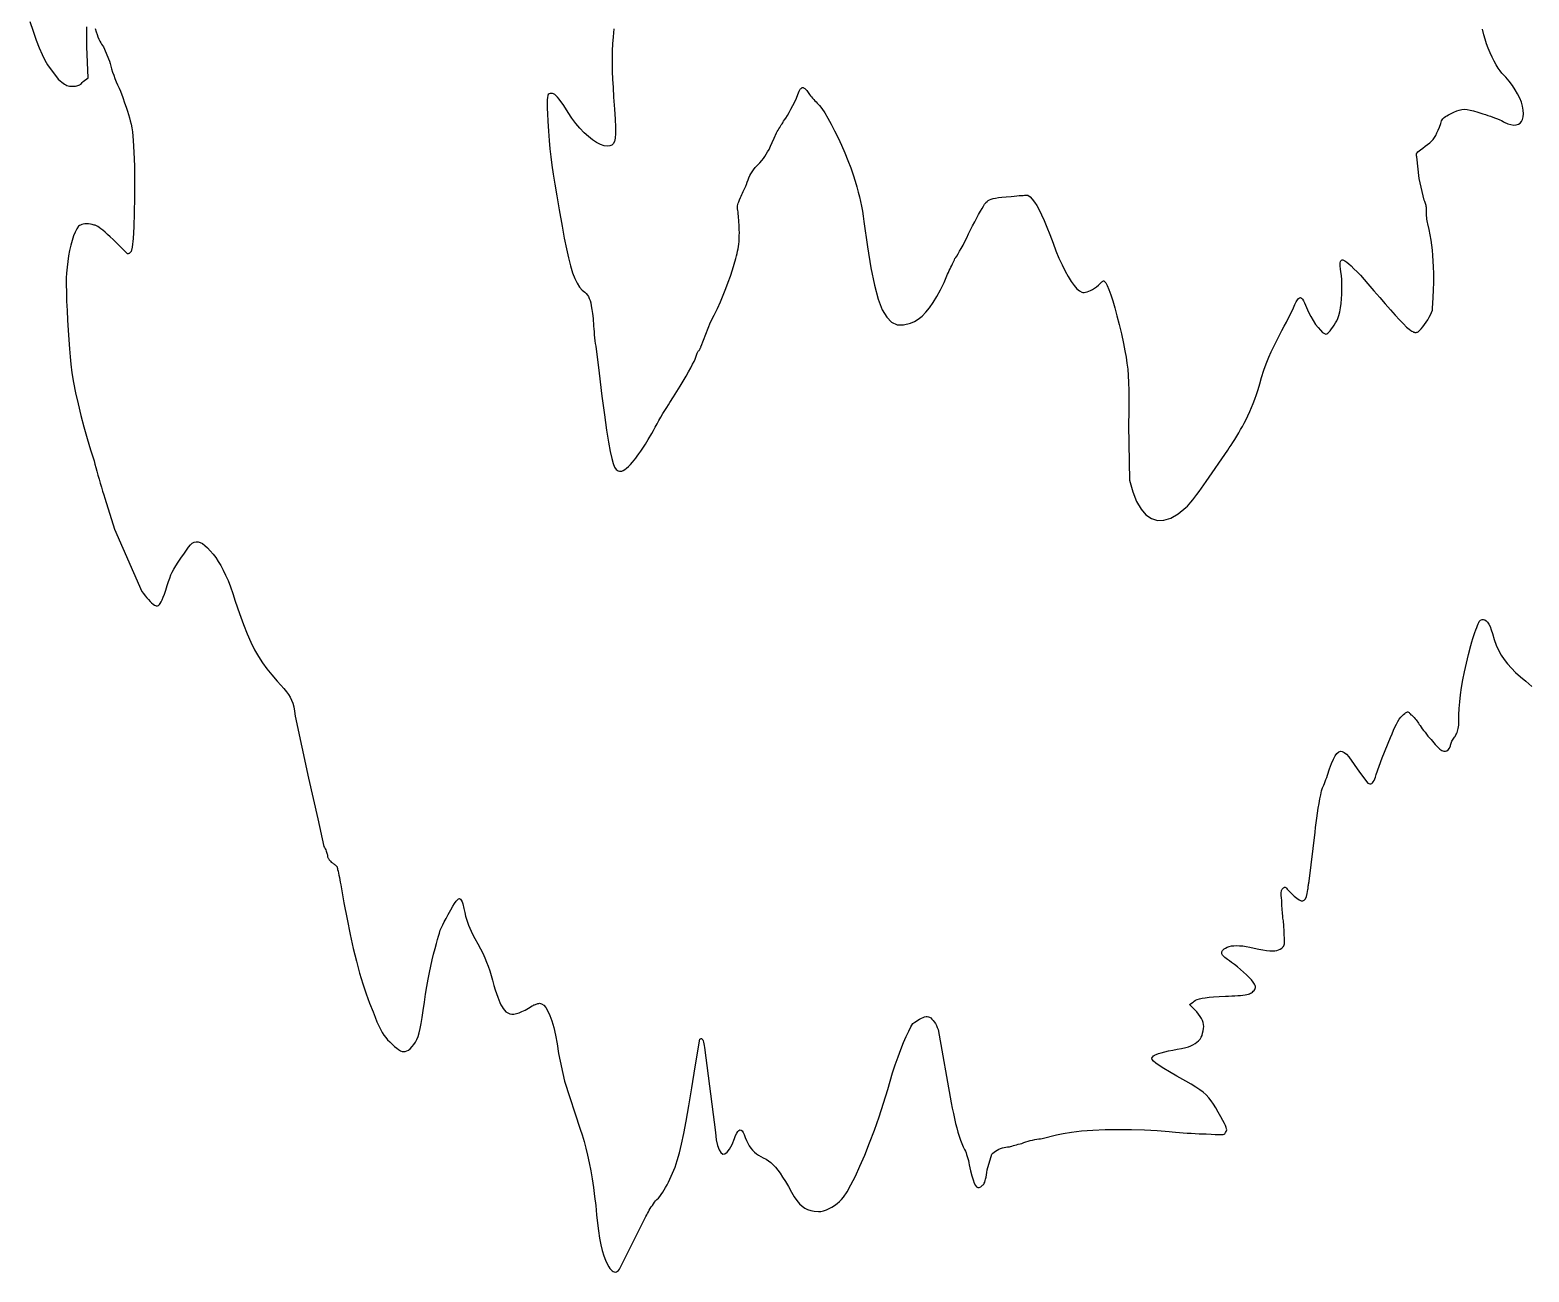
# Model space of a CAD drawing. Extents: x 0.1 to 12, y 0.1 to 13.2.
# Drawn here: x 2.233 to 5.993, y 0.14 to 3.255 of the extents above; entities that cross this region are included whole.
import ezdxf

# ---------------------------------------------------------------- set-up
doc = ezdxf.new("R2010")
doc.units = 0
doc.layers.get('0').update_dxf_attribs({"color": 5, "linetype": 'CONTINUOUS'})
doc.layers.add('1', color=1, linetype='CONTINUOUS')

msp = doc.modelspace()

# ---------------------------------------------------------------- linework, layer by layer
at = {"linetype": 'CONTINUOUS'}
for points in [[(2.2326, 3.2769), (2.2406, 3.2523), (2.2484, 3.2301), (2.2558, 3.2106), (2.263, 3.1937), (2.2698, 3.1795), (2.2763, 3.1682), (2.3033, 3.1321), (2.3083, 3.128), (2.3125, 3.1245), (2.3162, 3.1216), (2.3194, 3.1193), (2.3224, 3.1175), (2.3254, 3.1161), (2.3283, 3.1152), (2.3316, 3.1145), (2.3352, 3.1142), (2.3393, 3.1141), (2.3435, 3.1142), (2.347, 3.1145), (2.3501, 3.115), (2.3527, 3.1157), (2.3551, 3.1167), (2.3573, 3.118), (2.3594, 3.1196), (2.3615, 3.1214), (2.3638, 3.1236), (2.3664, 3.1261), (2.3784, 3.1351), (2.3754, 3.2132), (2.3754, 3.2336), (2.3754, 3.2502), (2.3755, 3.2632)], [(2.396, 3.2587), (2.3985, 3.251), (2.4009, 3.2441), (2.4032, 3.2379), (2.4054, 3.2324), (2.4077, 3.2275), (2.41, 3.2232), (2.4123, 3.2194), (2.4148, 3.2161), (2.4174, 3.2132), (2.4324, 3.1772), (2.4336, 3.1713), (2.4352, 3.1648), (2.4373, 3.1576), (2.4398, 3.1499), (2.4426, 3.1419), (2.4456, 3.1337), (2.4489, 3.1255), (2.4523, 3.1174), (2.4559, 3.1096), (2.4595, 3.1021), (2.4653, 3.0863), (2.4701, 3.073), (2.4741, 3.0617), (2.4774, 3.0519), (2.4801, 3.0432), (2.4824, 3.0351), (2.4843, 3.0272), (2.4861, 3.019), (2.4878, 3.0101), (2.4895, 3), (2.4918, 2.9782), (2.4935, 2.9486), (2.4945, 2.9134), (2.4949, 2.8748), (2.4947, 2.8352), (2.494, 2.7968), (2.4928, 2.7617), (2.4911, 2.7324), (2.489, 2.7109), (2.4865, 2.6997), (2.4856, 2.6988), (2.4847, 2.6979), (2.4838, 2.6971), (2.4829, 2.6963), (2.482, 2.6956), (2.4811, 2.6949), (2.4802, 2.6944), (2.4793, 2.694), (2.4784, 2.6938), (2.4775, 2.6937), (2.4414, 2.7297), (2.4338, 2.7366), (2.4269, 2.7427), (2.4209, 2.7481), (2.4154, 2.7528), (2.4107, 2.7568), (2.4064, 2.76), (2.4026, 2.7625), (2.3993, 2.7643), (2.3962, 2.7654), (2.3934, 2.7658), (2.3888, 2.7673), (2.3841, 2.7683), (2.3795, 2.7689), (2.3749, 2.769), (2.3705, 2.7688), (2.3664, 2.7681), (2.3626, 2.7672), (2.3593, 2.766), (2.3565, 2.7645), (2.3544, 2.7628), (2.35, 2.7564), (2.3457, 2.7483), (2.3418, 2.7386), (2.3382, 2.7276), (2.3348, 2.7155), (2.3319, 2.7024), (2.3293, 2.6887), (2.3272, 2.6745), (2.3255, 2.6601), (2.3243, 2.6456), (2.3237, 2.6334), (2.3235, 2.6172), (2.3238, 2.5976), (2.3245, 2.5755), (2.3255, 2.5518), (2.3267, 2.5272), (2.3282, 2.5024), (2.3298, 2.4783), (2.3315, 2.4558), (2.3333, 2.4354), (2.3349, 2.4167), (2.3378, 2.395), (2.342, 2.3709), (2.3471, 2.3448), (2.3532, 2.3172), (2.3601, 2.2886), (2.3677, 2.2595), (2.3759, 2.2305), (2.3845, 2.2018), (2.3934, 2.1742), (2.3954, 2.1665), (2.3977, 2.1579), (2.4002, 2.1486), (2.4029, 2.1388), (2.4058, 2.1288), (2.4087, 2.1186), (2.4117, 2.1086), (2.4147, 2.0988), (2.4176, 2.0896), (2.4204, 2.0811), (2.4444, 2.003), (2.5135, 1.8469), (2.5173, 1.8415), (2.5213, 1.8362), (2.5255, 1.8311), (2.5297, 1.8264), (2.5338, 1.8221), (2.5377, 1.8183), (2.5414, 1.8152), (2.5446, 1.8128), (2.5474, 1.8113), (2.5495, 1.8108), (2.5522, 1.8111), (2.5547, 1.8121), (2.5571, 1.8139), (2.5595, 1.8167), (2.5619, 1.8206), (2.5645, 1.8257), (2.5671, 1.8323), (2.57, 1.8404), (2.5731, 1.8502), (2.5766, 1.8619), (2.58, 1.8719), (2.5831, 1.8805), (2.5862, 1.8883), (2.5896, 1.8957), (2.5935, 1.9031), (2.5982, 1.9112), (2.604, 1.9202), (2.6112, 1.9307), (2.62, 1.9431), (2.6306, 1.958), (2.6351, 1.9635), (2.6397, 1.9677), (2.6444, 1.9704), (2.6492, 1.9716), (2.6543, 1.9715), (2.6596, 1.9699), (2.6652, 1.9668), (2.6713, 1.9623), (2.6777, 1.9563), (2.6847, 1.9489), (2.6917, 1.9406), (2.6984, 1.9318), (2.7049, 1.9223), (2.7112, 1.9119), (2.7173, 1.9005), (2.7234, 1.888), (2.7294, 1.8741), (2.7354, 1.8587), (2.7415, 1.8417), (2.7477, 1.8228), (2.7582, 1.7916), (2.7679, 1.7644), (2.7773, 1.7406), (2.7865, 1.7196), (2.7958, 1.7008), (2.8055, 1.6838), (2.8158, 1.6679), (2.8269, 1.6526), (2.8392, 1.6374), (2.8529, 1.6216), (2.862, 1.6116), (2.8697, 1.6031), (2.876, 1.5954), (2.8813, 1.5884), (2.8855, 1.5815), (2.889, 1.5743), (2.8918, 1.5664), (2.8941, 1.5574), (2.8961, 1.547), (2.8979, 1.5345), (2.9309, 1.3784), (2.955, 1.2763), (2.97, 1.2072), (2.9717, 1.2044), (2.9732, 1.2015), (2.9746, 1.1986), (2.9757, 1.1957), (2.9767, 1.1929), (2.9775, 1.1903), (2.9782, 1.188), (2.9786, 1.186), (2.9789, 1.1843), (2.979, 1.1832), (2.9791, 1.1822), (2.9793, 1.181), (2.9798, 1.1798), (2.9804, 1.1783), (2.9812, 1.1768), (2.9822, 1.1752), (2.9834, 1.1735), (2.9847, 1.1718), (2.9863, 1.17), (2.988, 1.1682), (2.9898, 1.1672), (2.9916, 1.1661), (2.9933, 1.1648), (2.995, 1.1635), (2.9966, 1.1622), (2.9981, 1.1608), (2.9996, 1.1595), (3.0009, 1.1583), (3.002, 1.1571), (3.003, 1.1562), (3.0032, 1.1547), (3.0036, 1.1523), (3.0044, 1.1491), (3.0053, 1.1451), (3.0064, 1.1404), (3.0075, 1.1352), (3.0087, 1.1295), (3.0099, 1.1236), (3.011, 1.1174), (3.012, 1.1111), (3.02, 1.0661), (3.0279, 1.0247), (3.0358, 0.9865), (3.0436, 0.9515), (3.0514, 0.9193), (3.0594, 0.8897), (3.0674, 0.8625), (3.0757, 0.8374), (3.0843, 0.8143), (3.0931, 0.7928), (3.0983, 0.7793), (3.103, 0.7676), (3.1074, 0.7575), (3.1117, 0.7487), (3.116, 0.741), (3.1203, 0.7342), (3.1249, 0.7281), (3.1298, 0.7225), (3.1352, 0.7171), (3.1411, 0.7117), (3.1471, 0.7059), (3.1525, 0.7012), (3.1573, 0.6976), (3.1618, 0.6949), (3.1659, 0.6933), (3.1699, 0.6927), (3.1738, 0.693), (3.1778, 0.6943), (3.1818, 0.6966), (3.1862, 0.6997), (3.1913, 0.7051), (3.1957, 0.7106), (3.1996, 0.7165), (3.203, 0.7231), (3.2061, 0.7309), (3.2089, 0.7399), (3.2115, 0.7506), (3.214, 0.7633), (3.2166, 0.7783), (3.2192, 0.7958), (3.222, 0.8169), (3.225, 0.8369), (3.2281, 0.856), (3.2313, 0.874), (3.2346, 0.8911), (3.238, 0.9074), (3.2415, 0.9227), (3.2451, 0.9373), (3.2487, 0.951), (3.2523, 0.964), (3.2548, 0.9739), (3.2572, 0.9825), (3.2595, 0.9901), (3.2619, 0.997), (3.2646, 1.0037), (3.2678, 1.0107), (3.2716, 1.0182), (3.2762, 1.0266), (3.2817, 1.0365), (3.2883, 1.048), (3.2934, 1.0571), (3.2978, 1.0643), (3.3016, 1.0698), (3.3049, 1.0737), (3.3078, 1.0758), (3.3103, 1.0764), (3.3126, 1.0753), (3.3146, 1.0727), (3.3165, 1.0686), (3.3183, 1.0631), (3.3209, 1.0514), (3.3232, 1.0413), (3.3254, 1.0325), (3.3276, 1.0246), (3.33, 1.0173), (3.3326, 1.0101), (3.3356, 1.0027), (3.3392, 0.9948), (3.3434, 0.986), (3.3483, 0.976), (3.3559, 0.963), (3.3626, 0.9508), (3.3684, 0.9393), (3.3735, 0.9283), (3.378, 0.9174), (3.3821, 0.9066), (3.3858, 0.8955), (3.3894, 0.884), (3.3929, 0.8719), (3.3964, 0.8589), (3.3998, 0.8479), (3.403, 0.8381), (3.4059, 0.8296), (3.4087, 0.8222), (3.4114, 0.8157), (3.4141, 0.81), (3.4169, 0.805), (3.4198, 0.8005), (3.423, 0.7965), (3.4264, 0.7928), (3.431, 0.7897), (3.4359, 0.7877), (3.4411, 0.7868), (3.4466, 0.7868), (3.4527, 0.7879), (3.4593, 0.79), (3.4665, 0.793), (3.4744, 0.797), (3.483, 0.802), (3.4925, 0.8078), (3.4944, 0.8087), (3.4964, 0.8096), (3.4985, 0.8104), (3.5006, 0.8112), (3.5026, 0.8119), (3.5046, 0.8126), (3.5064, 0.8131), (3.5081, 0.8135), (3.5094, 0.8137), (3.5105, 0.8138), (3.5159, 0.8126), (3.5213, 0.8091), (3.5266, 0.803), (3.5318, 0.7945), (3.5368, 0.7834), (3.5417, 0.7697), (3.5463, 0.7533), (3.5507, 0.7342), (3.5548, 0.7124), (3.5586, 0.6877), (3.5736, 0.6186), (3.6126, 0.4985), (3.6178, 0.4835), (3.6227, 0.4676), (3.6273, 0.4505), (3.6315, 0.4326), (3.6355, 0.4137), (3.6392, 0.3938), (3.6427, 0.3732), (3.6459, 0.3517), (3.6489, 0.3294), (3.6517, 0.3063), (3.6536, 0.2836), (3.6559, 0.2624), (3.6586, 0.2428), (3.6616, 0.2247), (3.6648, 0.2083), (3.6683, 0.1937), (3.6721, 0.1807), (3.6761, 0.1697), (3.6803, 0.1604), (3.6847, 0.1532), (3.6874, 0.149), (3.6901, 0.1456), (3.6928, 0.143), (3.6955, 0.1411), (3.6982, 0.14), (3.7009, 0.1398), (3.7036, 0.1403), (3.7063, 0.1417), (3.709, 0.144), (3.7117, 0.1471), (3.7778, 0.2793), (3.7797, 0.283), (3.7817, 0.2868), (3.7839, 0.2907), (3.7862, 0.2948), (3.7887, 0.2988), (3.7912, 0.3029), (3.7938, 0.3069), (3.7964, 0.3108), (3.7991, 0.3146), (3.8018, 0.3183), (3.8054, 0.3214), (3.809, 0.3251), (3.8126, 0.3294), (3.8162, 0.3343), (3.8198, 0.3397), (3.8234, 0.3456), (3.827, 0.3518), (3.8306, 0.3584), (3.8342, 0.3653), (3.8378, 0.3724), (3.8446, 0.3875), (3.8507, 0.4029), (3.8564, 0.4195), (3.8618, 0.4384), (3.8671, 0.4606), (3.8727, 0.487), (3.8786, 0.5186), (3.8851, 0.5564), (3.8925, 0.6014), (3.9009, 0.6546), (3.9129, 0.7237), (3.9146, 0.7251), (3.9162, 0.7256), (3.9176, 0.7252), (3.9189, 0.7241), (3.92, 0.7222), (3.9211, 0.7196), (3.9221, 0.7163), (3.9231, 0.7124), (3.924, 0.7078), (3.9249, 0.7027), (3.952, 0.4895), (3.9542, 0.4715), (3.9572, 0.4571), (3.961, 0.4463), (3.9654, 0.4392), (3.9703, 0.4358), (3.9757, 0.4361), (3.9815, 0.4401), (3.9875, 0.4478), (3.9937, 0.4593), (4, 0.4745), (4.0027, 0.4819), (4.0054, 0.4878), (4.0081, 0.4921), (4.0108, 0.495), (4.0135, 0.4963), (4.0162, 0.4959), (4.0189, 0.4939), (4.0216, 0.4901), (4.0243, 0.4847), (4.027, 0.4775), (4.0299, 0.4697), (4.0332, 0.4627), (4.0368, 0.4562), (4.0407, 0.4504), (4.045, 0.4452), (4.0497, 0.4405), (4.0548, 0.4363), (4.0602, 0.4326), (4.0659, 0.4293), (4.0721, 0.4264), (4.0789, 0.4227), (4.0853, 0.4186), (4.0912, 0.4141), (4.0969, 0.4088), (4.1025, 0.4028), (4.1082, 0.3957), (4.1141, 0.3875), (4.1205, 0.378), (4.1274, 0.367), (4.1351, 0.3543), (4.1428, 0.3403), (4.1499, 0.3285), (4.1565, 0.3188), (4.1629, 0.311), (4.1693, 0.3048), (4.176, 0.3001), (4.1832, 0.2966), (4.1912, 0.2941), (4.2001, 0.2924), (4.2102, 0.2913), (4.2167, 0.2918), (4.2234, 0.2933), (4.2303, 0.2957), (4.2372, 0.2988), (4.244, 0.3026), (4.2506, 0.3069), (4.257, 0.3116), (4.263, 0.3167), (4.2684, 0.3219), (4.2733, 0.3273), (4.2821, 0.3406), (4.292, 0.3583), (4.303, 0.38), (4.3145, 0.4052), (4.3266, 0.4332), (4.3388, 0.4635), (4.3509, 0.4957), (4.3627, 0.5291), (4.374, 0.5633), (4.3844, 0.5976), (4.3901, 0.6184), (4.3964, 0.6393), (4.4031, 0.6598), (4.41, 0.6795), (4.417, 0.6982), (4.4239, 0.7154), (4.4306, 0.7309), (4.4368, 0.7441), (4.4425, 0.7549), (4.4474, 0.7628), (4.4497, 0.7647), (4.4526, 0.7669), (4.4562, 0.7693), (4.4601, 0.7717), (4.4643, 0.774), (4.4686, 0.7762), (4.4729, 0.778), (4.4768, 0.7795), (4.4805, 0.7804), (4.4835, 0.7808), (4.4863, 0.7803), (4.4892, 0.7791), (4.4922, 0.7771), (4.4952, 0.7743), (4.4981, 0.771), (4.501, 0.7672), (4.5037, 0.7628), (4.5063, 0.7581), (4.5085, 0.753), (4.5105, 0.7478), (4.5435, 0.5646), (4.5462, 0.5505), (4.549, 0.5372), (4.5517, 0.5245), (4.5545, 0.5125), (4.5574, 0.5011), (4.5604, 0.4904), (4.5635, 0.4803), (4.5667, 0.4708), (4.5701, 0.4618), (4.5736, 0.4535), (4.5754, 0.4505), (4.5771, 0.447), (4.5789, 0.4432), (4.5806, 0.4389), (4.5822, 0.4343), (4.5837, 0.4295), (4.5852, 0.4244), (4.5865, 0.4192), (4.5876, 0.4138), (4.5886, 0.4084), (4.592, 0.3934), (4.5952, 0.3809), (4.5982, 0.3707), (4.6011, 0.3628), (4.604, 0.357), (4.607, 0.3533), (4.6101, 0.3515), (4.6136, 0.3517), (4.6174, 0.3537), (4.6216, 0.3574), (4.6233, 0.3585), (4.6249, 0.3603), (4.6263, 0.3626), (4.6276, 0.3655), (4.6288, 0.369), (4.6298, 0.3731), (4.6308, 0.3779), (4.6318, 0.3834), (4.6327, 0.3896), (4.6336, 0.3964), (4.6456, 0.4354), (4.6479, 0.4381), (4.6509, 0.4408), (4.6545, 0.4433), (4.6585, 0.4457), (4.6629, 0.4478), (4.6675, 0.4497), (4.6721, 0.4513), (4.6766, 0.4524), (4.6808, 0.4532), (4.6847, 0.4535), (4.6867, 0.4536), (4.6893, 0.4541), (4.6923, 0.4548), (4.6956, 0.4558), (4.6993, 0.4568), (4.7033, 0.458), (4.7074, 0.4592), (4.7118, 0.4604), (4.7162, 0.4615), (4.7207, 0.4625), (4.7255, 0.4643), (4.7306, 0.466), (4.7361, 0.4677), (4.7417, 0.4693), (4.7474, 0.4707), (4.7529, 0.472), (4.7583, 0.473), (4.7633, 0.4738), (4.7678, 0.4743), (4.7718, 0.4745), (4.8078, 0.4835), (4.8241, 0.4876), (4.8452, 0.491), (4.8705, 0.4938), (4.899, 0.4957), (4.9298, 0.497), (4.9622, 0.4975), (4.9953, 0.4974), (5.0282, 0.4965), (5.0601, 0.4948), (5.0901, 0.4925), (5.0978, 0.4916), (5.1064, 0.4907), (5.1157, 0.4899), (5.1254, 0.4891), (5.1355, 0.4884), (5.1457, 0.4877), (5.1557, 0.4872), (5.1654, 0.4868), (5.1747, 0.4866), (5.1832, 0.4865), (5.1954, 0.4857), (5.2052, 0.4851), (5.2129, 0.4847), (5.2187, 0.4845), (5.223, 0.4846), (5.226, 0.485), (5.228, 0.4856), (5.2294, 0.4866), (5.2304, 0.4879), (5.2312, 0.4895), (5.2328, 0.492), (5.234, 0.4942), (5.2345, 0.4965), (5.2344, 0.4992), (5.2335, 0.5026), (5.2317, 0.507), (5.2288, 0.5127), (5.2249, 0.52), (5.2197, 0.5291), (5.2132, 0.5405), (5.2071, 0.5515), (5.2013, 0.5611), (5.1955, 0.5695), (5.1894, 0.5771), (5.1828, 0.5841), (5.1754, 0.5907), (5.1669, 0.5972), (5.157, 0.6039), (5.1455, 0.6109), (5.1321, 0.6186), (5.1098, 0.6311), (5.0914, 0.6416), (5.0766, 0.6504), (5.0651, 0.6577), (5.0567, 0.6637), (5.0511, 0.6686), (5.0479, 0.6726), (5.0471, 0.676), (5.0482, 0.6789), (5.0511, 0.6817), (5.0531, 0.6836), (5.0572, 0.6856), (5.0631, 0.6877), (5.0705, 0.6899), (5.0792, 0.6922), (5.0889, 0.6944), (5.0993, 0.6966), (5.1101, 0.6988), (5.1212, 0.7008), (5.1321, 0.7027), (5.1383, 0.7047), (5.1443, 0.707), (5.1499, 0.7097), (5.1551, 0.7128), (5.1599, 0.7162), (5.1641, 0.72), (5.1677, 0.7241), (5.1707, 0.7287), (5.1728, 0.7335), (5.1742, 0.7387), (5.1757, 0.7448), (5.1767, 0.7504), (5.177, 0.7557), (5.1767, 0.7608), (5.1757, 0.7658), (5.174, 0.7707), (5.1715, 0.7758), (5.1682, 0.7811), (5.1641, 0.7867), (5.1592, 0.7928), (5.1411, 0.8108), (5.1502, 0.8168), (5.1531, 0.8194), (5.1566, 0.8216), (5.1608, 0.8235), (5.1662, 0.8251), (5.1727, 0.8266), (5.1806, 0.8278), (5.1903, 0.829), (5.2017, 0.83), (5.2153, 0.8309), (5.2312, 0.8318), (5.2393, 0.8319), (5.2473, 0.8322), (5.255, 0.8326), (5.2623, 0.8331), (5.2691, 0.8337), (5.2753, 0.8344), (5.2808, 0.8352), (5.2853, 0.8361), (5.2889, 0.8369), (5.2913, 0.8378), (5.294, 0.8389), (5.2966, 0.8403), (5.2991, 0.842), (5.3013, 0.8439), (5.3033, 0.8461), (5.3049, 0.8484), (5.3061, 0.8509), (5.3068, 0.8535), (5.3069, 0.8562), (5.3063, 0.8589), (5.3045, 0.8622), (5.3012, 0.8668), (5.2965, 0.8723), (5.2908, 0.8785), (5.2842, 0.8851), (5.2769, 0.8919), (5.2693, 0.8987), (5.2614, 0.9051), (5.2537, 0.9109), (5.2462, 0.9159), (5.2412, 0.9201), (5.2368, 0.9236), (5.2331, 0.9266), (5.23, 0.9291), (5.2275, 0.9313), (5.2255, 0.9332), (5.224, 0.9349), (5.223, 0.9366), (5.2224, 0.9382), (5.2222, 0.9399), (5.2223, 0.9416), (5.2226, 0.9432), (5.223, 0.9446), (5.2237, 0.9459), (5.2245, 0.9471), (5.2255, 0.9482), (5.2266, 0.9492), (5.228, 0.9501), (5.2295, 0.9511), (5.2312, 0.9519), (5.2359, 0.9544), (5.241, 0.9563), (5.2466, 0.9576), (5.2527, 0.9584), (5.2594, 0.9587), (5.2667, 0.9584), (5.2747, 0.9576), (5.2834, 0.9563), (5.2929, 0.9544), (5.3033, 0.9519), (5.3151, 0.9495), (5.3255, 0.9476), (5.3345, 0.9463), (5.3423, 0.9455), (5.3491, 0.9452), (5.355, 0.9455), (5.3601, 0.9463), (5.3646, 0.9476), (5.3686, 0.9495), (5.3724, 0.9519), (5.3741, 0.9536), (5.3756, 0.9551), (5.3769, 0.9566), (5.378, 0.9584), (5.3788, 0.9606), (5.3793, 0.9634), (5.3795, 0.9671), (5.3795, 0.9717), (5.3791, 0.9777), (5.3784, 0.985), (5.3784, 0.9896), (5.3784, 0.9943), (5.3783, 0.999), (5.3782, 1.0037), (5.378, 1.0083), (5.3777, 1.0127), (5.3773, 1.0168), (5.3768, 1.0206), (5.3762, 1.0241), (5.3754, 1.027), (5.3753, 1.0301), (5.3751, 1.0337), (5.3747, 1.0379), (5.3743, 1.0425), (5.3739, 1.0473), (5.3734, 1.0523), (5.373, 1.0574), (5.3727, 1.0625), (5.3725, 1.0674), (5.3724, 1.0721), (5.3716, 1.0787), (5.3712, 1.0841), (5.3711, 1.0886), (5.3713, 1.0922), (5.3716, 1.095), (5.3722, 1.0972), (5.3728, 1.0988), (5.3736, 1.1001), (5.3745, 1.1012), (5.3754, 1.1021), (5.377, 1.1036), (5.3784, 1.1046), (5.3797, 1.105), (5.381, 1.1048), (5.3825, 1.104), (5.3842, 1.1025), (5.3864, 1.1004), (5.389, 1.0977), (5.3923, 1.0942), (5.3964, 1.0901), (5.404, 1.0828), (5.4106, 1.0772), (5.4163, 1.0733), (5.4211, 1.0712), (5.4253, 1.071), (5.4288, 1.0726), (5.4318, 1.0761), (5.4344, 1.0817), (5.4365, 1.0894), (5.4384, 1.0991), (5.4385, 1.1019), (5.4387, 1.1047), (5.4391, 1.1076), (5.4395, 1.1104), (5.4399, 1.113), (5.4404, 1.1153), (5.4408, 1.1173), (5.4411, 1.1188), (5.4414, 1.1198), (5.4414, 1.1201), (5.4565, 1.2432), (5.4575, 1.2545), (5.4589, 1.2663), (5.4605, 1.2786), (5.4624, 1.291), (5.4643, 1.3033), (5.4664, 1.3152), (5.4685, 1.3266), (5.4706, 1.337), (5.4726, 1.3464), (5.4745, 1.3543), (5.4763, 1.3574), (5.4781, 1.3611), (5.4799, 1.3653), (5.4817, 1.37), (5.4835, 1.375), (5.4853, 1.3803), (5.4871, 1.3858), (5.4889, 1.3914), (5.4907, 1.3969), (5.4925, 1.4024), (5.4977, 1.4156), (5.5024, 1.4263), (5.5068, 1.4346), (5.5111, 1.4406), (5.5154, 1.4444), (5.5197, 1.4461), (5.5243, 1.4456), (5.5292, 1.4431), (5.5346, 1.4387), (5.5405, 1.4324), (5.5676, 1.3934), (5.5886, 1.3664), (5.5912, 1.3649), (5.5937, 1.3642), (5.596, 1.3643), (5.5982, 1.3651), (5.6002, 1.3667), (5.6022, 1.3692), (5.6041, 1.3724), (5.606, 1.3765), (5.6078, 1.3815), (5.6096, 1.3874), (5.6246, 1.4294), (5.6456, 1.4805), (5.6493, 1.49), (5.6528, 1.4988), (5.6565, 1.5069), (5.6601, 1.5142), (5.6637, 1.5207), (5.6673, 1.5263), (5.6709, 1.5312), (5.6745, 1.5352), (5.6781, 1.5383), (5.6817, 1.5405), (5.6834, 1.5422), (5.685, 1.5434), (5.6864, 1.5442), (5.6878, 1.5447), (5.6892, 1.5447), (5.6905, 1.5442), (5.6919, 1.5433), (5.6934, 1.5419), (5.695, 1.54), (5.6967, 1.5375), (5.6986, 1.5364), (5.7006, 1.5348), (5.7027, 1.5327), (5.705, 1.5304), (5.7072, 1.5278), (5.7095, 1.525), (5.7117, 1.5221), (5.7138, 1.5192), (5.7158, 1.5163), (5.7177, 1.5135), (5.7198, 1.5105), (5.7223, 1.5068), (5.7252, 1.5027), (5.7285, 1.4983), (5.732, 1.4936), (5.7357, 1.4889), (5.7394, 1.4842), (5.7433, 1.4796), (5.7471, 1.4753), (5.7508, 1.4715), (5.7576, 1.4633), (5.7638, 1.4567), (5.7694, 1.4517), (5.7744, 1.4482), (5.7789, 1.4463), (5.783, 1.446), (5.7866, 1.4471), (5.79, 1.4498), (5.793, 1.4539), (5.7958, 1.4595), (5.796, 1.4614), (5.7965, 1.4637), (5.7973, 1.4662), (5.7983, 1.4688), (5.7995, 1.4715), (5.801, 1.4742), (5.8026, 1.4768), (5.8042, 1.4793), (5.806, 1.4815), (5.8078, 1.4835), (5.8095, 1.4869), (5.811, 1.4901), (5.8124, 1.4932), (5.8136, 1.4964), (5.8146, 1.4996), (5.8154, 1.5032), (5.816, 1.5071), (5.8165, 1.5115), (5.8167, 1.5167), (5.8168, 1.5225), (5.8171, 1.5374), (5.8179, 1.5532), (5.8193, 1.5698), (5.8213, 1.5874), (5.8239, 1.6059), (5.8272, 1.6252), (5.8311, 1.6455), (5.8357, 1.6667), (5.8409, 1.6887), (5.8468, 1.7117), (5.8495, 1.7205), (5.8522, 1.7289), (5.8548, 1.7368), (5.8573, 1.7441), (5.8596, 1.7508), (5.8618, 1.7567), (5.8637, 1.7618), (5.8654, 1.7661), (5.8668, 1.7694), (5.8679, 1.7718), (5.8715, 1.7747), (5.875, 1.7764), (5.8786, 1.7768), (5.8821, 1.7759), (5.8855, 1.7736), (5.8888, 1.77), (5.8921, 1.7651), (5.8952, 1.7587), (5.8981, 1.7509), (5.9009, 1.7417), (5.9056, 1.7263), (5.9108, 1.7122), (5.9166, 1.6993), (5.9231, 1.6873), (5.9306, 1.6761), (5.939, 1.6652), (5.9485, 1.6546), (5.9592, 1.6439), (5.9714, 1.633), (5.985, 1.6216), (5.9927, 1.6148), (5.9998, 1.6086)]]:
    msp.add_lwpolyline(points, dxfattribs=at)
at = {"layer": '1', "linetype": 'CONTINUOUS'}
msp.add_lwpolyline([(3.6973, 3.2579), (3.6953, 3.2385), (3.6939, 3.2205), (3.693, 3.2034), (3.6926, 3.1866), (3.6926, 3.1694), (3.693, 3.1515), (3.6938, 3.1322), (3.6951, 3.1109), (3.6967, 3.0871), (3.699, 3.0566), (3.7006, 3.0316), (3.7014, 3.0115), (3.7014, 2.9958), (3.7005, 2.9839), (3.6986, 2.9753), (3.6959, 2.9696), (3.6922, 2.9661), (3.6875, 2.9644), (3.6817, 2.964), (3.6732, 2.965), (3.6639, 2.9681), (3.654, 2.9731), (3.6438, 2.9797), (3.6333, 2.988), (3.6227, 2.9977), (3.6121, 3.0087), (3.6018, 3.0208), (3.5919, 3.034), (3.5826, 3.048), (3.5758, 3.0589), (3.5699, 3.068), (3.5646, 3.0756), (3.56, 3.0818), (3.5559, 3.0867), (3.5523, 3.0904), (3.549, 3.0931), (3.5461, 3.0949), (3.5433, 3.0958), (3.5405, 3.0961), (3.5373, 3.096), (3.5347, 3.0953), (3.5327, 3.0937), (3.5313, 3.0908), (3.5304, 3.0863), (3.5299, 3.0799), (3.5299, 3.0711), (3.5302, 3.0596), (3.5307, 3.045), (3.5315, 3.027), (3.5333, 3.0011), (3.535, 2.9782), (3.5369, 2.9573), (3.539, 2.937), (3.5417, 2.9163), (3.5449, 2.8938), (3.549, 2.8685), (3.554, 2.839), (3.5602, 2.8041), (3.5676, 2.7628), (3.5729, 2.733), (3.5781, 2.7067), (3.5833, 2.6836), (3.5885, 2.6635), (3.5938, 2.6464), (3.5993, 2.6319), (3.6051, 2.62), (3.6112, 2.6105), (3.6177, 2.603), (3.6246, 2.5976), (3.628, 2.5941), (3.6309, 2.5904), (3.6333, 2.5865), (3.6355, 2.5821), (3.6374, 2.577), (3.6391, 2.5708), (3.6407, 2.5634), (3.6423, 2.5545), (3.6439, 2.544), (3.6456, 2.5315), (3.6457, 2.5258), (3.646, 2.5194), (3.6464, 2.5126), (3.6469, 2.5055), (3.6475, 2.4981), (3.6482, 2.4907), (3.649, 2.4832), (3.6499, 2.476), (3.6507, 2.469), (3.6517, 2.4625), (3.6601, 2.3944), (3.6673, 2.3372), (3.6736, 2.2899), (3.6791, 2.2515), (3.6839, 2.2211), (3.6882, 2.1976), (3.6921, 2.1801), (3.6957, 2.1675), (3.6992, 2.1588), (3.7027, 2.1532), (3.7054, 2.1508), (3.7082, 2.1492), (3.7111, 2.1484), (3.7141, 2.1483), (3.7173, 2.149), (3.7209, 2.1506), (3.7247, 2.1529), (3.7289, 2.1561), (3.7336, 2.1602), (3.7387, 2.1652), (3.7437, 2.171), (3.7481, 2.1762), (3.7521, 2.1811), (3.756, 2.1862), (3.7601, 2.1918), (3.7647, 2.1985), (3.77, 2.2065), (3.7762, 2.2164), (3.7837, 2.2285), (3.7928, 2.2432), (3.7967, 2.2508), (3.8009, 2.2589), (3.8056, 2.2673), (3.8104, 2.2759), (3.8153, 2.2845), (3.8203, 2.293), (3.8251, 2.3011), (3.8297, 2.3086), (3.834, 2.3154), (3.8378, 2.3213), (3.8467, 2.3349), (3.8553, 2.3484), (3.8636, 2.3617), (3.8713, 2.3745), (3.8784, 2.3866), (3.8848, 2.3979), (3.8903, 2.408), (3.8949, 2.4167), (3.8985, 2.424), (3.9009, 2.4294), (3.9018, 2.4321), (3.9027, 2.4348), (3.9036, 2.4374), (3.9045, 2.4399), (3.9054, 2.4422), (3.9063, 2.4444), (3.9072, 2.4463), (3.9081, 2.448), (3.909, 2.4494), (3.9099, 2.4505), (3.9108, 2.4514), (3.9117, 2.4526), (3.9125, 2.4538), (3.9133, 2.4551), (3.914, 2.4565), (3.9147, 2.4578), (3.9152, 2.4591), (3.9156, 2.4604), (3.9158, 2.4615), (3.9159, 2.4625), (3.9399, 2.5225), (3.9487, 2.5396), (3.9569, 2.5567), (3.9645, 2.5736), (3.9716, 2.5902), (3.9782, 2.6066), (3.9843, 2.6226), (3.9898, 2.6382), (3.9947, 2.6533), (3.9991, 2.6678), (4.003, 2.6817), (4.0047, 2.6886), (4.0062, 2.6949), (4.0076, 2.7009), (4.0088, 2.7067), (4.0098, 2.7125), (4.0106, 2.7184), (4.0112, 2.7248), (4.0117, 2.7317), (4.0119, 2.7393), (4.012, 2.7477), (4.0119, 2.7541), (4.0117, 2.7605), (4.0114, 2.7669), (4.011, 2.7731), (4.0105, 2.7789), (4.0101, 2.7843), (4.0097, 2.7891), (4.0093, 2.7932), (4.0091, 2.7965), (4.009, 2.7988), (4.0082, 2.8029), (4.0076, 2.8063), (4.0073, 2.8092), (4.0072, 2.8119), (4.0075, 2.8146), (4.0081, 2.8174), (4.0092, 2.8206), (4.0106, 2.8245), (4.0126, 2.8291), (4.015, 2.8348), (4.0168, 2.8385), (4.0186, 2.8423), (4.0203, 2.8461), (4.022, 2.8499), (4.0236, 2.8536), (4.0252, 2.8571), (4.0266, 2.8604), (4.0279, 2.8633), (4.029, 2.8658), (4.03, 2.8679), (4.0319, 2.8739), (4.0338, 2.8795), (4.0358, 2.8848), (4.0382, 2.8899), (4.0409, 2.8949), (4.0441, 2.8999), (4.0478, 2.9049), (4.0521, 2.9102), (4.0572, 2.9159), (4.0631, 2.9219), (4.0681, 2.9278), (4.0723, 2.9332), (4.0761, 2.9383), (4.0796, 2.9436), (4.083, 2.9493), (4.0864, 2.9559), (4.0902, 2.9636), (4.0944, 2.9728), (4.0993, 2.9838), (4.1051, 2.997), (4.107, 3.0006), (4.109, 3.0042), (4.1111, 3.0076), (4.1132, 3.011), (4.1152, 3.0143), (4.1172, 3.0173), (4.119, 3.0202), (4.1207, 3.0227), (4.122, 3.025), (4.1231, 3.027), (4.1254, 3.0299), (4.1286, 3.0345), (4.1325, 3.0408), (4.1369, 3.0483), (4.1415, 3.0567), (4.1463, 3.0657), (4.1509, 3.0751), (4.1552, 3.0845), (4.159, 3.0936), (4.1622, 3.1021), (4.1631, 3.1038), (4.164, 3.1054), (4.1649, 3.1067), (4.1658, 3.1079), (4.1667, 3.1089), (4.1676, 3.1097), (4.1685, 3.1103), (4.1694, 3.1107), (4.1703, 3.111), (4.1712, 3.1111), (4.1722, 3.1109), (4.1733, 3.1104), (4.1746, 3.1096), (4.176, 3.1084), (4.1776, 3.107), (4.1792, 3.1053), (4.1809, 3.1033), (4.1826, 3.1011), (4.1844, 3.0987), (4.1862, 3.0961), (4.1882, 3.0933), (4.1904, 3.0904), (4.193, 3.0873), (4.1957, 3.0842), (4.1986, 3.0811), (4.2015, 3.0779), (4.2045, 3.0748), (4.2075, 3.0718), (4.2104, 3.0688), (4.2132, 3.0661), (4.2192, 3.0582), (4.2262, 3.0475), (4.234, 3.0344), (4.2424, 3.0193), (4.2511, 3.0026), (4.2599, 2.9848), (4.2686, 2.9661), (4.2768, 2.9472), (4.2845, 2.9283), (4.2913, 2.9099), (4.2972, 2.8921), (4.3022, 2.8763), (4.3066, 2.862), (4.3103, 2.8489), (4.3134, 2.8367), (4.3162, 2.8249), (4.3185, 2.8132), (4.3206, 2.8012), (4.3225, 2.7885), (4.3243, 2.7748), (4.3332, 2.7116), (4.342, 2.6586), (4.351, 2.615), (4.3604, 2.5803), (4.3705, 2.5537), (4.3816, 2.5346), (4.394, 2.5223), (4.4079, 2.5161), (4.4237, 2.5154), (4.4414, 2.5195), (4.4513, 2.5239), (4.4609, 2.53), (4.4704, 2.5378), (4.4798, 2.5473), (4.4891, 2.5586), (4.4983, 2.5716), (4.5074, 2.5865), (4.5165, 2.6033), (4.5255, 2.622), (4.5345, 2.6426), (4.5364, 2.6471), (4.5384, 2.6516), (4.5405, 2.656), (4.5426, 2.6603), (4.5447, 2.6644), (4.5466, 2.6684), (4.5485, 2.6721), (4.5501, 2.6756), (4.5515, 2.6788), (4.5526, 2.6817), (4.5547, 2.6843), (4.5575, 2.6883), (4.5608, 2.6936), (4.5646, 2.7001), (4.5687, 2.7076), (4.5731, 2.7158), (4.5777, 2.7247), (4.5823, 2.7342), (4.587, 2.7439), (4.5916, 2.7538), (4.597, 2.7644), (4.6023, 2.7745), (4.6074, 2.784), (4.6123, 2.7928), (4.6167, 2.8007), (4.6208, 2.8076), (4.6243, 2.8134), (4.6272, 2.818), (4.6293, 2.8211), (4.6306, 2.8228), (4.6334, 2.8253), (4.6363, 2.8276), (4.6397, 2.8295), (4.6437, 2.8311), (4.6486, 2.8326), (4.6546, 2.8338), (4.6619, 2.835), (4.6707, 2.836), (4.6812, 2.8369), (4.6937, 2.8378), (4.7014, 2.8386), (4.7082, 2.8393), (4.7141, 2.8398), (4.7193, 2.8402), (4.7237, 2.8405), (4.7274, 2.8407), (4.7304, 2.8408), (4.7328, 2.8408), (4.7346, 2.8408), (4.7357, 2.8408), (4.7412, 2.8366), (4.7466, 2.8309), (4.7522, 2.8238), (4.7579, 2.815), (4.7639, 2.8044), (4.7701, 2.792), (4.7767, 2.7775), (4.7836, 2.7609), (4.7909, 2.742), (4.7988, 2.7207), (4.8062, 2.7014), (4.8138, 2.6831), (4.8216, 2.6661), (4.8294, 2.6506), (4.8371, 2.6366), (4.8446, 2.6245), (4.8519, 2.6143), (4.8588, 2.6064), (4.8651, 2.6007), (4.8709, 2.5976), (4.8738, 2.597), (4.877, 2.5969), (4.8805, 2.5973), (4.8844, 2.5983), (4.8885, 2.5998), (4.8929, 2.6019), (4.8976, 2.6045), (4.9025, 2.6077), (4.9076, 2.6114), (4.9129, 2.6156), (4.9154, 2.6181), (4.9177, 2.6203), (4.9196, 2.6221), (4.9212, 2.6235), (4.9227, 2.6246), (4.9239, 2.6254), (4.9251, 2.6257), (4.9261, 2.6257), (4.927, 2.6254), (4.9279, 2.6246), (4.931, 2.6211), (4.9347, 2.6141), (4.9389, 2.6041), (4.9435, 2.5913), (4.9486, 2.5758), (4.9539, 2.558), (4.9593, 2.5381), (4.9649, 2.5164), (4.9705, 2.4931), (4.976, 2.4685), (4.9793, 2.4508), (4.9821, 2.4348), (4.9844, 2.4198), (4.9863, 2.4048), (4.9876, 2.3889), (4.9885, 2.3712), (4.989, 2.3508), (4.989, 2.3267), (4.9887, 2.2982), (4.988, 2.2643), (4.991, 2.1261), (4.999, 2.097), (5.0085, 2.0728), (5.0196, 2.0535), (5.032, 2.0391), (5.0458, 2.0297), (5.0608, 2.0252), (5.077, 2.0256), (5.0944, 2.0311), (5.1128, 2.0416), (5.1321, 2.0571), (5.1359, 2.061), (5.14, 2.0657), (5.1445, 2.0709), (5.1492, 2.0768), (5.1543, 2.0833), (5.1596, 2.0903), (5.1652, 2.0979), (5.171, 2.1059), (5.177, 2.1143), (5.1832, 2.1231), (5.2372, 2.2012), (5.2411, 2.207), (5.2454, 2.2136), (5.25, 2.2208), (5.2548, 2.2285), (5.2598, 2.2365), (5.2647, 2.2447), (5.2695, 2.2529), (5.2741, 2.261), (5.2784, 2.2688), (5.2823, 2.2763), (5.2874, 2.2875), (5.2922, 2.298), (5.2965, 2.3083), (5.3007, 2.3185), (5.3048, 2.3292), (5.3089, 2.3407), (5.3131, 2.3534), (5.3175, 2.3677), (5.3222, 2.3839), (5.3273, 2.4024), (5.3306, 2.4115), (5.335, 2.4224), (5.3402, 2.4346), (5.3461, 2.4477), (5.3525, 2.4613), (5.3591, 2.475), (5.3658, 2.4884), (5.3724, 2.5011), (5.3787, 2.5126), (5.3844, 2.5225), (5.4024, 2.5586), (5.4058, 2.5668), (5.409, 2.5734), (5.4118, 2.5784), (5.4145, 2.5818), (5.417, 2.5837), (5.4195, 2.5841), (5.4219, 2.5829), (5.4243, 2.5803), (5.4268, 2.5762), (5.4294, 2.5706), (5.4343, 2.5589), (5.4397, 2.5475), (5.4455, 2.5365), (5.4515, 2.5262), (5.4576, 2.5169), (5.4636, 2.5087), (5.4694, 2.502), (5.4747, 2.4969), (5.4795, 2.4936), (5.4835, 2.4925), (5.4855, 2.4931), (5.4881, 2.4948), (5.4909, 2.4975), (5.494, 2.501), (5.4974, 2.5053), (5.5008, 2.51), (5.5042, 2.5152), (5.5075, 2.5206), (5.5107, 2.5261), (5.5135, 2.5315), (5.516, 2.5394), (5.5182, 2.5485), (5.52, 2.5587), (5.5214, 2.5696), (5.5225, 2.5811), (5.5232, 2.5929), (5.5236, 2.6049), (5.5236, 2.6169), (5.5232, 2.6285), (5.5225, 2.6396), (5.521, 2.6488), (5.5199, 2.6564), (5.5194, 2.6626), (5.5193, 2.6677), (5.5195, 2.6715), (5.5201, 2.6745), (5.5211, 2.6765), (5.5223, 2.6778), (5.5238, 2.6785), (5.5255, 2.6787), (5.5279, 2.678), (5.5312, 2.6762), (5.5355, 2.6731), (5.5408, 2.6688), (5.5469, 2.6633), (5.5538, 2.6566), (5.5615, 2.6488), (5.5699, 2.6399), (5.579, 2.6298), (5.5886, 2.6186), (5.6037, 2.6009), (5.6183, 2.584), (5.6322, 2.568), (5.6452, 2.5532), (5.6573, 2.5398), (5.6682, 2.528), (5.6777, 2.5181), (5.6857, 2.5102), (5.6921, 2.5046), (5.6967, 2.5015), (5.6992, 2.4999), (5.7015, 2.4986), (5.7034, 2.4976), (5.7052, 2.497), (5.7068, 2.4966), (5.7084, 2.4965), (5.7099, 2.4967), (5.7114, 2.4971), (5.713, 2.4977), (5.7147, 2.4985), (5.7185, 2.5017), (5.7225, 2.5059), (5.7267, 2.5107), (5.7309, 2.5162), (5.735, 2.5221), (5.7389, 2.5283), (5.7426, 2.5346), (5.7458, 2.5409), (5.7486, 2.5469), (5.7508, 2.5526), (5.7508, 2.556), (5.7511, 2.5606), (5.7514, 2.5665), (5.7518, 2.5734), (5.7523, 2.5811), (5.7527, 2.5895), (5.7531, 2.5985), (5.7534, 2.608), (5.7537, 2.6177), (5.7538, 2.6276), (5.7537, 2.6449), (5.7534, 2.6608), (5.7528, 2.6755), (5.7519, 2.6894), (5.7508, 2.7027), (5.7492, 2.7156), (5.7473, 2.7284), (5.7449, 2.7414), (5.7421, 2.7548), (5.7387, 2.7688), (5.7379, 2.7725), (5.7373, 2.7765), (5.7368, 2.7807), (5.7364, 2.7849), (5.7361, 2.789), (5.7359, 2.793), (5.7358, 2.7966), (5.7358, 2.7999), (5.7357, 2.8027), (5.7357, 2.8048), (5.7356, 2.8075), (5.7354, 2.8102), (5.735, 2.8128), (5.7345, 2.8154), (5.7339, 2.8179), (5.7331, 2.8204), (5.7324, 2.8227), (5.7315, 2.8249), (5.7306, 2.8269), (5.7297, 2.8288), (5.7177, 2.8829), (5.7117, 2.9369), (5.7109, 2.9394), (5.7104, 2.9415), (5.7104, 2.9433), (5.7109, 2.9451), (5.7121, 2.9471), (5.7141, 2.9493), (5.717, 2.9519), (5.721, 2.9551), (5.7262, 2.9591), (5.7327, 2.964), (5.7386, 2.9683), (5.7437, 2.9725), (5.7482, 2.9767), (5.7521, 2.981), (5.7556, 2.9857), (5.7589, 2.991), (5.762, 2.997), (5.7651, 3.0038), (5.7683, 3.0118), (5.7718, 3.021), (5.7727, 3.0244), (5.7737, 3.0273), (5.7749, 3.0298), (5.7763, 3.0321), (5.7782, 3.0342), (5.7804, 3.0362), (5.7832, 3.0381), (5.7867, 3.0402), (5.7908, 3.0425), (5.7958, 3.045), (5.8041, 3.0491), (5.8114, 3.0522), (5.818, 3.0545), (5.8243, 3.0559), (5.8307, 3.0563), (5.8375, 3.0559), (5.8452, 3.0545), (5.854, 3.0522), (5.8645, 3.0491), (5.8769, 3.045), (5.8833, 3.0432), (5.8897, 3.0411), (5.8961, 3.039), (5.9024, 3.0368), (5.9084, 3.0345), (5.9141, 3.0323), (5.9193, 3.0301), (5.9239, 3.0279), (5.9278, 3.0259), (5.9309, 3.024), (5.9396, 3.0202), (5.9475, 3.0179), (5.9546, 3.0168), (5.9608, 3.0171), (5.9662, 3.0188), (5.9707, 3.0217), (5.9743, 3.0257), (5.9769, 3.031), (5.9784, 3.0375), (5.979, 3.045), (5.9784, 3.0543), (5.9765, 3.064), (5.9736, 3.0741), (5.9695, 3.0844), (5.9643, 3.095), (5.9582, 3.1056), (5.9512, 3.1162), (5.9432, 3.1267), (5.9345, 3.1371), (5.9249, 3.1471), (5.9203, 3.1525), (5.9153, 3.1595), (5.9103, 3.1677), (5.9052, 3.1771), (5.9002, 3.1873), (5.8953, 3.1982), (5.8907, 3.2094), (5.8866, 3.2208), (5.8829, 3.2322), (5.8799, 3.2432), (5.8762, 3.2571)], dxfattribs=at)

doc.saveas('drawing.dxf')
